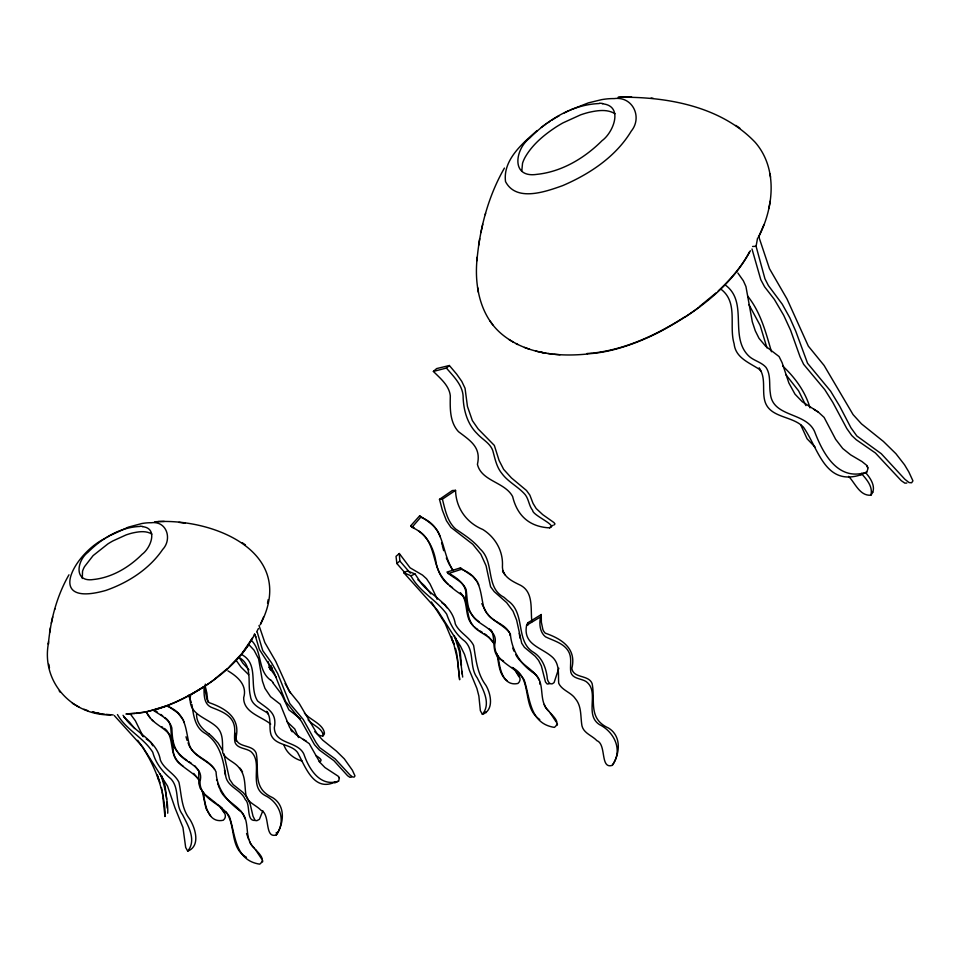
<?xml version="1.0" encoding="UTF-8"?>
<svg xmlns="http://www.w3.org/2000/svg" width="961" height="961" viewBox="0 0 961 961"><rect width="100%" height="100%" fill="white"/><g stroke="black" fill="none" stroke-linecap="round" stroke-linejoin="round"><path stroke-width="1.44" d="M205.318 684.112L205.426 691.812L206.915 699.007A15.232 12.517 -29.6 0 0 209.33 702.719C225.739 708.401 240.839 718.035 235.901 737.916C237.391 748.307 252.719 743.958 256.191 753.196C259.602 770.458 251.806 788.272 272.696 797.666C285.934 805.931 283.963 823.589 276.3 834.929C263.987 838.881 270.726 813.883 260.96 810.243C256.239 805.114 247.842 802.891 246.028 795.444C244.406 786.29 245.944 775.911 239.445 768.283C235.109 761.809 225.943 759.983 222.736 752.775C222.171 744.114 223.901 734.216 217.09 727.321C206.171 716.858 186.758 714.732 190.662 694.851L204.056 686.803C204.008 693.83 203.516 703.692 211.048 707.2C219.889 710.792 231.169 714.335 234.004 724.63C235.793 730.48 233.655 736.691 235.061 742.577C237.691 748.775 245.884 748.03 250.737 751.454C263.867 762.806 247.602 786.266 265.38 795.684C280.095 802.831 286.306 821.223 276.3 834.929M541.259 614.547L541.367 622.247L542.857 629.443A15.232 12.517 -29.6 0 0 545.271 633.167C561.68 638.849 576.792 648.471 571.843 668.351C573.345 678.754 588.661 674.394 592.132 683.631C595.544 700.893 587.748 718.72 608.637 728.102C621.875 736.366 619.905 754.025 612.241 765.364C599.928 769.329 606.679 744.319 596.901 740.679C592.18 735.549 583.783 733.327 581.97 725.879C580.348 716.726 581.885 706.359 575.387 698.719C571.05 692.244 561.885 690.43 558.689 683.223C558.113 674.562 559.843 664.652 553.031 657.756C542.112 647.294 522.7 645.167 526.604 625.287L527.757 622.836L541.259 614.547C538.905 621.467 539.133 631.857 545.5 636.819C554.161 641.047 565.356 643.546 569.441 653.336C571.855 659.438 569.813 666.009 570.822 672.28C572.624 678.85 580.973 678.442 585.874 681.397C600.253 691.488 583.904 714.275 599.328 724.51C614.511 731.97 623.281 750.481 612.241 765.364M48.53 641.6L48.35 644.266C50.477 620.109 56.819 595.94 68.964 574.81M477.173 257.164L476.92 260.731C479.755 228.49 488.224 196.248 504.429 168.067M48.398 643.486C41.083 683.235 73.757 716.894 113.11 714.84M476.992 259.674C474.374 286.438 480.428 316.505 502.074 334.368C525.499 353.684 557.764 356.963 586.955 354.056M404.869 572.708L396.881 563.53L396.016 556.359L399.308 553.512L399.824 560.996L410.359 573.152M249.596 841.235C251.061 848.419 268.816 857.644 259.698 864.167C234.784 860.299 235.565 835.121 229.511 816.778C221.847 803.288 199.167 799.264 200.044 781.233C204.381 765.929 184.488 762.974 178.169 752.799C172.728 745.724 172.223 736.546 171.851 727.982C169.689 719.212 160.295 715.104 153.472 710.431L166.806 706.059C186.002 713.062 185.209 727.525 189.125 744.054C193.053 757.953 210.375 760.079 216.069 771.911C216.742 788.825 227.613 802.135 240.935 811.444C251.001 821.15 243.181 838.04 254.088 847.854M544.274 704.449C545.74 711.645 563.506 720.858 554.377 727.381C529.475 723.513 530.256 698.335 524.201 679.992C516.538 666.514 493.846 662.489 494.735 644.447C499.095 628.662 478.146 626.055 472.175 615.064C466.722 607.64 467.406 598.21 466.145 589.598C462.83 580.997 452.943 578.09 446.937 572.083L460.427 567.879L472.572 576.18L477.737 582.222M757.58 238.028L756.067 246.268L764.932 278.75L768.392 285.549L782.254 304.181L789.834 317.827L795.744 331.173L807.564 363.294L830.604 391.139L839.698 406.203L850.905 427.729L856.828 435.97L881.261 453.7L904.854 479.251L909.046 482.554L911.593 482.806L912.95 480.86L908.782 471.863L904.529 464.788L895.928 453.712L883.387 441.423L861.5 423.885L853.08 414.611L824.106 365.468L808.333 346.116L786.975 298.907L769.461 268.648L758.565 236.022M260.539 624.194C297.922 552.07 212.958 517.474 154.601 521.799M763.971 224.586L758.481 237.211C773.629 208.117 778.158 168.74 755.202 142.336C720.75 106.07 666.105 96.424 618.079 97.289M262.557 861.933L262.749 860.732M557.248 725.159L557.44 723.945M558.834 668.207L554.089 682.574C550.052 686.635 547.037 680.664 547.157 676.952C545.86 667.523 542.124 657.78 533.763 652.459C514.76 641.395 526.256 612.698 507.456 600.421A113.891 100.689 -45 0 0 503.936 597.261C485.089 587.543 494.963 562.065 480.08 548.947C473.437 540.635 464.367 534.977 455.706 529.055C447.225 521.547 445.123 509.618 442.396 499.179L455.562 490.338C455.934 508.189 466.65 522.784 482.854 529.523C495.107 537.175 502.975 550.641 502.471 565.212C501.51 576.504 512.321 581.297 520.73 585.381C533.932 592.589 530.292 609.454 531.913 621.791M49.6 632.77L50.44 627.749M478.602 245.391L479.719 238.7M267.518 603.256L268.191 599.604M770.217 201.137L768.848 208.549M51.329 623.172L52.723 616.902M480.896 232.586L482.746 224.225M848.599 476.356C855.11 482.951 859.687 496.044 870.846 495.215C873.141 487.203 867.206 480.044 862.233 474.482M165.172 816.033C164.92 790.17 153.94 762.109 137.663 740.306M431.417 601.97L445.147 623.545L453.868 644.314L457.328 658.814L459.634 679.751L457.256 656.94M54.597 609.718L54.849 608.733M485.257 214.639L485.605 213.33M870.846 495.215C877.009 488.092 870.894 478.53 865.681 472.74M262.821 810.832L259.398 819.349L256.875 820.67L255.145 820.478L253.019 816.201L250.124 803.876L246.833 796.957L243.121 792.549L233.115 784.56L229.571 779.323L223.853 753.748M263.506 617.178L260.251 624.782M253.308 636.771L254.557 633.96M314.752 731.645C316.938 734.132 323.352 739.057 324.47 733.231C323.268 723.885 309.983 719.981 304.409 713.026M256.683 631.882L258.437 628.506M252.767 637.804C237.775 664.82 211.552 683.667 184.788 697.89A92.076 39.509 -31.6 0 1 168.295 705.302L145.664 712.161L125.903 714.023M750.361 250.737C730.6 287.531 695.079 313.034 658.946 332.266A122.84 52.711 -31.6 0 1 636.939 342.164C621.13 348.254 604.577 352.915 587.579 353.816M335.305 781.906C313.815 792.441 305.454 766.77 297.49 752.355C290.715 743.61 275.675 745.88 271.134 735.021C268.515 727.309 272.047 718.131 266.617 711.308L268.263 714.179M861.825 473.28L860.96 474.794C824.97 486.494 818.616 448.919 803.492 427.237C792.549 415.44 769.256 418.359 764.692 400.509C762.037 389.83 766.145 377.529 759.154 368.087M252.683 637.587L242.112 653.312L229.198 666.91M749.52 251.818C741.724 266.738 730.408 279.483 718.203 290.943M338.584 781.125L339.353 778.182L338.2 776.224L324.962 767.551L319.749 762.193L309.25 743.646L295.688 734.324L289.717 727.585L280.264 704.257L270.521 696.677L264.936 688.328L262.449 681.181L258.593 658.85L253.992 650.116L248.851 644.591L241.475 654.465C259.65 663.907 248.467 686.562 257.584 700.989C267.278 708.858 277.345 712.341 274.329 727.717C274.786 744.739 297.874 740.823 303.904 754.193C308.901 768.872 320.157 787.527 338.584 781.125L334.728 782.915M860.96 474.794L866.762 472.103L867.975 468.668L866.726 465.364L861.993 461.556L850.617 454.841L842.737 448.511L835.65 439.333L824.106 417.398L818.328 412.101L802.267 401.734L794.975 394.142L788.861 382.971L782.122 362.717L779.083 356.543L765.737 346.32L759.01 338.32L755.298 330.848L752.307 321.851L745.94 286.522L743.37 280.792L737.832 272.972M322.992 736.15C323.809 728.654 312.073 725.183 308.133 719.801M494.194 643.558C488.753 633.96 475.491 632.398 470.83 622.139C466.397 613.947 468.415 603.652 463.202 595.844C450.997 587.964 439.141 578.318 436.15 562.954C433.904 547.902 426.708 533.547 411.957 527.337L420.75 517.222C445.748 526.784 440.618 552.191 453.352 570.738M411.957 527.337L410.707 525.799L419.657 515.817C427.813 521.078 437.327 526.844 440.162 536.743M114.287 715.561L142.769 747.057L167.514 786.038L175.022 807.949L182.962 827.541L185.677 847.458L187.719 851.146C196.921 839.974 187.9 825.355 182.554 814.676C174.518 803.961 180.079 788.741 170.902 778.866C162.397 771.671 155.61 763.07 152.763 752.247C143.465 737.495 126.167 729.867 117.458 714.564M482.41 714.371C491.612 703.188 482.59 688.581 477.233 677.889C469.04 666.91 474.962 651.077 464.884 641.287C455.61 634.368 450.361 624.662 446.673 614.103C436.462 599.772 419.236 591.724 410.948 575.795L403.764 572.684L407.392 571.002L414.984 573.921L421.483 583.627A15.232 2.883 42.5 0 0 424.654 587.195C436.066 598.222 452.643 606.896 455.31 623.965C459.334 632.746 469.34 636.819 473.605 645.456C475.971 659.21 477.052 673.541 485.93 685.349C490.903 693.77 494.302 710.095 482.41 714.371L480.356 710.672L478.866 696.016L476.908 688.448L469.304 670.081L464.511 654.345L460.427 646.056L437.459 610.283L403.764 572.684M187.719 851.146C200.897 846.016 195.311 827.853 189.653 819.012C181.257 808.213 181.641 794.699 178.926 782.23C174.578 773.377 164.043 769.305 160.355 760.043C157.712 743.249 141.063 734.961 130.023 723.993A15.232 2.883 42.5 0 1 126.732 720.366M433.387 371.426L446.397 368.063C453.784 376.664 463.514 385.914 463.154 398.166C463.767 411.056 467.635 424.354 477.088 433.579C482.122 439.345 490.05 442.997 492.765 450.541C494.975 458.481 496.465 466.962 501.894 473.497C508.201 482.098 518.303 486.662 525.186 494.651C528.862 499.312 528.898 505.75 532.646 510.387C532.418 515.528 560.635 526.688 548.13 527.781C528.766 526.28 517.114 515.18 512.633 496.537C504.729 481.893 481.545 481.389 477.425 464.355C481.305 447.285 470.686 440.955 458.469 431.657C449.58 421.963 450.072 408.101 450.313 395.824C449.207 385.469 440.222 378.322 433.387 371.426L436.642 368.58L449.364 365.516L456.631 374.105L461.773 381.373L465.04 388.256L467.454 406.467L472.368 420.606L478.134 428.942L494.326 445.411L499.107 460.511L503.648 469.376L511.432 477.929L526.472 490.47L529.859 495.119L533.055 503.408L536.19 508.525L542.701 514.615L553.944 522.556L554.977 523.937L553.992 525.006M227.601 668.375L215.492 678.358M716.065 292.889L699.908 306.211M446.397 368.063L449.364 365.516M396.881 563.53L399.824 560.996M351.366 777.077L349.9 777.317L347.63 775.755L333.911 760.668L319.376 750.048L314.511 744.715L301.394 721.255L285.585 701.446L273.765 671.847L259.398 649.504L254.857 634.26M549.584 528.045L552.815 525.343M537.127 130.564C522.448 143.405 502.747 159.958 505.522 181.581C516.261 202.291 545.656 191.683 562.69 185.617C589.646 174.037 615.857 156.703 631.245 131.128C642.729 117.194 632.638 95.992 614.127 98.599A74.117 31.725 -31.5 0 0 601.706 99.632L588.444 102.851L570.366 109.938M549.296 683.8L547.169 684.016L545.488 682.01L541.379 665.961L538.58 660.387L535.169 656.231L524.43 647.33L521.703 643.221L516.622 620.097L513.018 611.172L506.663 602.643L494.17 591.568L490.59 586.751L486.074 565.765L480.824 554.221L472.764 544.274L450.889 527.325L446.445 520.73L442.336 510.135L439.501 499.336L452.307 490.542L455.562 490.338M541.319 127.345L545.812 124.113M546.941 123.356L550.341 121.086M539.998 617.238L526.604 625.287M684.436 317.106C656.94 334.668 626.404 349.095 593.706 353.011M203.888 686.526C183.347 699.656 160.535 710.431 136.114 713.41M551.494 120.365L554.941 118.215M105.674 538.16C74.838 552.299 43.353 608.145 105.866 590.426C128.089 582.666 149.255 569.164 162.661 549.476C172.439 539.169 166.818 520.646 151.189 522.748A55.558 23.773 -31.5 0 0 141.88 523.517L128.33 527.145L110.131 535.517M556.047 117.566L559.35 115.644M106.827 537.439L109.037 536.154M277.585 832.262L276.035 832.983M564.383 112.905L569.176 110.539M254.953 820.406C245.968 821.235 250.761 804.021 245.271 799.552C241.223 789.786 228.021 787.407 225.787 776.56C223.541 760.74 220.081 743.454 205.87 733.784C194.783 727.97 193.581 715.464 191.9 704.449M410.948 575.795L414.984 573.921M906.836 483.047L904.854 483.143L901.238 480.644L875.387 452.967L856.263 439.742L851.782 435.549L846.821 428.57L832.743 402.263L824.79 389.661L803.624 364.303L800.045 356.735L790.579 330.212L783.683 315.268L774.35 299.4L764.596 286.798L760.8 279.723L751.995 248.971M548.767 711.08C537.463 700.881 546.232 682.718 534.316 673.421C520.418 664.544 511.684 650.165 510.339 633.767C503.144 623.329 487.407 620.169 483.515 606.583C479.827 589.525 480.692 576.888 461.484 569.272L448.15 573.645M319.196 761.617C324.53 760.752 317.382 756.403 315.761 755.502M866.762 472.103C838.112 481.821 823.072 453.82 814.628 431.621C805.835 411.728 772.476 417.627 770.35 393.373C768.92 384.82 771.13 375.042 766.037 367.414C761.196 361.768 753.016 360.711 747.982 355.222C729.291 335.641 748.655 301.43 724.942 284.78M871.975 492.344L872.852 492.26M623.437 97.001L631.569 96.833M158.169 521.547L164.259 521.427M618.68 97.337L624.746 96.905M586.931 353.528L592.469 353.167M134.948 713.555L127.104 713.855M752.571 246.484L756.067 246.268M439.501 499.336L442.396 499.179M599.28 103.548C572.636 104.485 548.106 119.548 529.727 138.048C514.928 149.171 510.543 178.446 537.067 174.337C561.909 171.719 584.732 158.036 602.115 140.606C613.43 132.45 623.941 105.746 602.367 103.788M140.054 526.448C120.089 527.157 101.698 538.448 87.931 552.311C76.832 560.647 73.541 582.594 93.433 579.507C112.053 577.549 129.158 567.29 142.18 554.233C150.661 548.118 158.553 528.106 142.372 526.64M553.716 354.225L560.023 354.753M105.914 714.347L110.635 714.744M324.217 733.567L323.124 733.423M651.09 98.07L653.252 98.358M547.818 353.456L551.974 354.02M178.89 522.34L185.185 523.192M101.494 713.771L104.605 714.203M544.238 352.867L541.632 352.375L546.088 353.228M98.803 713.326L96.845 712.954L100.196 713.603M535.577 351.029L541.487 352.363M94.875 712.533L92.316 711.957L96.749 712.954M462.685 677.085L459.346 651.354L454.301 635.545M302.042 761.016C294.006 758.709 286.69 753.172 283.927 745.027M524.466 347.414L529.595 349.275M83.979 709.242L87.835 710.647M146.288 739.153L147.249 739.61M515.853 343.497L517.859 344.543M79.03 707.092L72.399 703.32M441.94 602.835L444.883 604.853L446.877 607.76M147.742 739.874L150.841 742.348L152.787 745.76M615.004 113.722C607.148 108.845 597.286 110.479 588.757 112.389A60.062 25.707 -31.5 0 0 580.576 114.864L563.014 122.864A55.618 23.809 -31.5 0 0 556.299 126.864C544.154 134.804 532.478 144.438 525.162 157.196A55.618 23.809 -31.5 0 0 522.532 163.274L521.775 171.19M151.85 534.076C145.952 530.424 138.564 531.649 132.174 533.079A45.023 19.268 -31.5 0 0 126.047 534.941L112.881 540.935A41.683 17.839 -31.5 0 0 107.848 543.926L93.121 555.59L84.508 566.666A41.683 17.839 -31.5 0 0 82.538 571.218L82.286 578.51M486.29 712.557L485.593 712.029M410.707 525.799L414.131 527.865M161.736 726.732L162.781 727.369M509.018 339.509L513.558 342.284M479.935 630.884L482.386 632.41M818.328 412.101L813.739 409.194M306.367 741.207L303.316 739.273M167.923 705.975L177.881 712.966L183.611 720.306M449.76 573.813C458.073 578.582 467.731 585.826 465.701 596.745C466.013 606.607 470.854 616.109 479.058 621.695M155.069 710.587L157.448 712.161M188.921 761.653L191.143 763.118M452.535 587.615L449.628 585.585M735.826 125.423L739.814 128.137M242.412 542.845L245.403 544.875M484.524 633.767L486.903 635.425M246.448 857.284C229.259 847.794 236.298 825.391 225.871 811.853M300.613 718.888L288.877 709.819L283.471 698.287A32.037 10.223 45.1 0 0 280.708 693.121M270.702 724.113C261.344 716.353 243.421 712.606 243.674 697.71C247.506 685.193 237.619 676.616 227.877 670.838M186.806 760.223C180.091 755.79 174.133 749.472 172.319 741.412C169.845 733.423 173.28 722.864 164.751 717.555M507.108 680.7C498.651 674.646 498.975 662.802 496.789 653.66M160.787 714.431L162.685 715.849M216.177 803.372L204.945 794.435L200.152 788.188L198.807 783.443L198.759 771.07L194.711 765.677M476.151 628.266L477.857 629.539M180.608 764.403L183.167 766.313M418.768 531.001C437.699 543.013 430.924 570.846 448.258 584.492M511.913 667.378C533.451 677.781 521.042 707.14 539.77 719.537M217.234 804.153L218.868 805.438M164.451 728.474L165.628 729.399M239.169 657.504C253.272 665.505 247.133 682.959 250.353 695.74C251.301 705.458 261.02 708.485 267.783 713.218M286.738 721.399L294.739 728.943L298.571 737.555M123.705 716.906L129.399 722.035L134.744 728.558M503.564 661.048C489.353 654.573 496.837 640.098 491.035 629.996M209.234 734.072C202.495 729.435 196.392 722.96 196.549 714.215M474.662 627.101L475.299 627.629M815.18 447.225L807.072 438.745L800.645 424.726M417.879 579.687L424.678 585.898L430.864 593.886M219.685 806.075L222.279 808.237M760.319 370.009C750.145 362.898 735.549 358.345 734.108 343.726C728.774 326.091 738.216 303.039 721.651 289.741M531.974 671.463L535.625 674.658M237.283 808.249L240.935 811.444M248.671 674.706L240.959 667.066L236.334 660.555M489.389 628.902L492.38 632.074M460.319 592.613C469.16 601.49 463.634 616.998 473.232 625.707M488.392 636.602L493.666 643.221M193.714 773.389L198.987 780.008M164.956 816.538L162.974 797.822M151.778 719.561L153.58 721.279M179.971 763.875C169.148 755.61 174.289 739.79 166.385 730.084M248.935 669.829L242.821 663.126L238.748 656.88M130.312 713.939L135.393 720.81L143.213 736.739M210.759 816.273L206.002 808.465L202.098 790.435M782.867 366.177C795.071 377.649 805.282 391.583 809.991 407.836M270.281 679.92C257.308 670.081 262.701 651.354 251.133 640.098M785.822 374.61L798.615 390.875L805.919 405.614M276.384 677.409L268.984 667.006L270.618 669.973M436.654 598.379L437.279 599.111L430.072 584.024L426.54 578.762L422.492 575.086L410.083 567.807L399.308 553.512M272.972 682.923L280.72 693.121M487.119 613.178C492.428 621.983 504.645 623.533 509.318 632.542M550.076 712.726L556.251 722.047M290.763 729.928L292.228 731.814M255.386 849.512L261.572 858.822M515.54 671.042L518.988 676.844M220.85 807.829L224.105 812.766M126.804 720.402L123.044 715.308M419.657 515.817L420.75 517.222M150.312 718.023L146.144 712.017M219.564 806.195C222.676 809.859 228.538 815.829 223.252 820.25C207.66 823.625 204.777 803.636 203.444 792.813M460.427 567.879L461.484 569.272M242.544 771.899L240.058 768.103M59.174 690.827L60.267 692.316M490.086 321.106L492.825 324.83M285.069 683.487L290.534 693.037M513.318 668.075C516.189 672.304 523.709 678.43 517.931 683.463C502.351 686.839 499.456 666.862 498.122 656.027M141.015 733.615L142.6 735.886M515.733 654.585C521.102 665.312 534.412 669.276 539.169 680.208M254.533 634.777L255.986 636.963M747.694 296.156C760.704 312.337 765.797 332.338 771.467 351.738M486.29 612.157L481.785 603.652M199.504 780.332C191.227 769.22 173.124 765.22 173.052 748.571C175.106 727.885 152.871 727.801 146.396 711.777M504.129 573.453L502.531 570.894L504.957 574.822M748.895 304.565L760.151 325.419L766.962 347.894M450.349 566.293L452.187 569.308M271.879 667.402L272.456 668.351M759.19 368.207L761.052 371.451M220.057 789.546C225.03 802.075 241.223 805.859 244.983 818.82M270.161 668.904L268.119 661.588M222.484 750.301L218.195 743.165L212.777 737.207A113.891 100.689 -45.1 0 0 209.258 734.048M447.514 560.768L449.736 565.284M188.488 695.235L191.383 702.539M188.08 742.781C192.02 756.211 207.888 758.722 214.627 769.317M867.218 466.121L867.927 467.671M338.885 777.149L339.353 778.182M248.683 839.433L246.557 833.511M446.324 557.933L447.117 559.819M452.163 639.834L453.52 643.389M157.472 776.608L158.841 780.176M270.882 665.216L271.362 666.417M512.802 648.146L513.979 651.162M218.507 785.93L219.3 787.948M457.184 641.143L460.199 651.234L461.448 665.432M160.187 773.809C164.992 785.341 168.223 803.552 167.719 813.222M161.7 775.731L165.208 786.434L166.613 799.18M158.469 778.17L158.949 779.515M456.163 638.32L456.379 638.957M205.101 686.238L206.879 693.037L207.792 701.998M453.472 642.272L454.169 644.29M451.526 636.506L452.114 638.236M157.436 775.01L158.193 777.305M159.478 781.065L160.067 782.831M452.883 640.519L453.16 641.383M217.642 783.395L218.111 784.933M185.99 736.775L187.107 740.426M259.014 625.491L264.84 642.549L275.843 661.564L289.261 691.223L299.171 703.38L317.382 734.264L322.668 740.09L336.422 751.106L344.302 758.83L352.375 770.229L354.993 775.887L354.141 777.113L352.543 776.944L349.9 774.878L335.089 758.818L319.737 747.682L316.013 742.505L303.256 719.513L289.814 703.596L277.633 673.445L271.567 662.838L262.749 650.633L257.284 632.362M478.29 583.531L478.734 585.033M442.42 546.04L443.694 550.689M455.502 648.423L456.127 650.801M234.94 733.123L236.238 741.003M161.448 787.576L162.049 790.35M441.579 542.665L442.096 544.875M509.847 634.296L510.099 635.509M456.451 652.171L457.028 655.342M519.18 633.287L520.153 638.452M224.49 770.061L225.463 775.239M769.941 173.653L770.566 177.112M477.605 287.483L478.41 292.336M48.855 664.315L49.467 667.955M184.044 721.819L184.164 722.564M539.662 682.046L539.998 684.352M162.349 792.128L162.841 796.297M461.821 671.271L462.085 674.009M167.142 808.045L166.77 802.207M527.757 622.836L527.781 625.251M700.185 306.367A115.44 50.416 -31.5 0 1 684.616 317.322M599.556 103.199A68.339 32.157 -36.9 0 1 602.619 103.488M215.696 678.478A86.526 37.791 -31.5 0 1 204.032 686.695M140.246 526.22A51.209 24.073 -36.8 0 1 142.552 526.436M216.754 780.56A81.949 65.612 24.4 0 1 216.549 779.635M270.606 679.751A67.582 23.773 45.2 0 1 273.332 682.803"/></g></svg>
